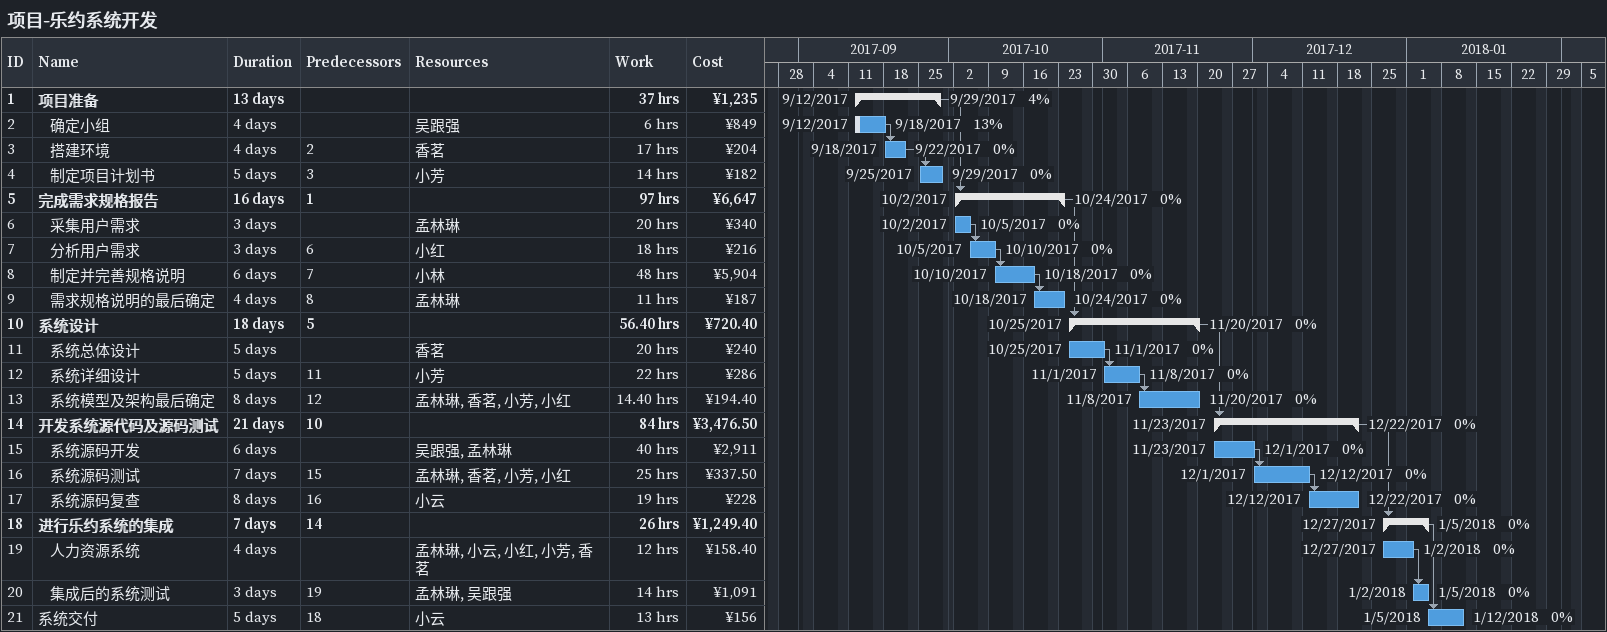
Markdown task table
项目-乐约系统开发

| ID | Level | Task | Duration | Start | Finish | Predecessors | Resources | % complete | Work (h) | Cost (¥) |
|---|---|---|---|---|---|---|---|---|---|---|
| 1 | 1 | **项目准备** | 13d | 2017-09-12 | 2017-09-29 |  |  | 4 | 37 | 1235 |
| 2 | 2 | 确定小组 | 4d | 2017-09-12 | 2017-09-18 |  | 吴跟强 | 13 | 6 | 849 |
| 3 | 2 | 搭建环境 | 4d | 2017-09-18 | 2017-09-22 | 2 | 香茗 | 0 | 17 | 204 |
| 4 | 2 | 制定项目计划书 | 5d | 2017-09-25 | 2017-09-29 | 3 | 小芳 | 0 | 14 | 182 |
| 5 | 1 | **完成需求规格报告** | 16d | 2017-10-02 | 2017-10-24 | 1 |  | 0 | 97 | 6647 |
| 6 | 2 | 采集用户需求 | 3d | 2017-10-02 | 2017-10-05 |  | 孟林琳 | 0 | 20 | 340 |
| 7 | 2 | 分析用户需求 | 3d | 2017-10-05 | 2017-10-10 | 6 | 小红 | 0 | 18 | 216 |
| 8 | 2 | 制定并完善规格说明 | 6d | 2017-10-10 | 2017-10-18 | 7 | 小林 | 0 | 48 | 5904 |
| 9 | 2 | 需求规格说明的最后确定 | 4d | 2017-10-18 | 2017-10-24 | 8 | 孟林琳 | 0 | 11 | 187 |
| 10 | 1 | **系统设计** | 18d | 2017-10-25 | 2017-11-20 | 5 |  | 0 | 56.40 | 720.40 |
| 11 | 2 | 系统总体设计 | 5d | 2017-10-25 | 2017-11-01 |  | 香茗 | 0 | 20 | 240 |
| 12 | 2 | 系统详细设计 | 5d | 2017-11-01 | 2017-11-08 | 11 | 小芳 | 0 | 22 | 286 |
| 13 | 2 | 系统模型及架构最后确定 | 8d | 2017-11-08 | 2017-11-20 | 12 | 孟林琳, 香茗, 小芳, 小红 | 0 | 14.40 | 194.40 |
| 14 | 1 | **开发系统源代码及源码测试** | 21d | 2017-11-23 | 2017-12-22 | 10 |  | 0 | 84 | 3476.50 |
| 15 | 2 | 系统源码开发 | 6d | 2017-11-23 | 2017-12-01 |  | 吴跟强, 孟林琳 | 0 | 40 | 2911 |
| 16 | 2 | 系统源码测试 | 7d | 2017-12-01 | 2017-12-12 | 15 | 孟林琳, 香茗, 小芳, 小红 | 0 | 25 | 337.50 |
| 17 | 2 | 系统源码复查 | 8d | 2017-12-12 | 2017-12-22 | 16 | 小云 | 0 | 19 | 228 |
| 18 | 1 | **进行乐约系统的集成** | 7d | 2017-12-27 | 2018-01-05 | 14 |  | 0 | 26 | 1249.40 |
| 19 | 2 | 人力资源系统 | 4d | 2017-12-27 | 2018-01-02 |  | 孟林琳, 小云, 小红, 小芳, 香茗 | 0 | 12 | 158.40 |
| 20 | 2 | 集成后的系统测试 | 3d | 2018-01-02 | 2018-01-05 | 19 | 孟林琳, 吴跟强 | 0 | 14 | 1091 |
| 21 | 1 | 系统交付 | 5d | 2018-01-05 | 2018-01-12 | 18 | 小云 | 0 | 13 | 156 |
